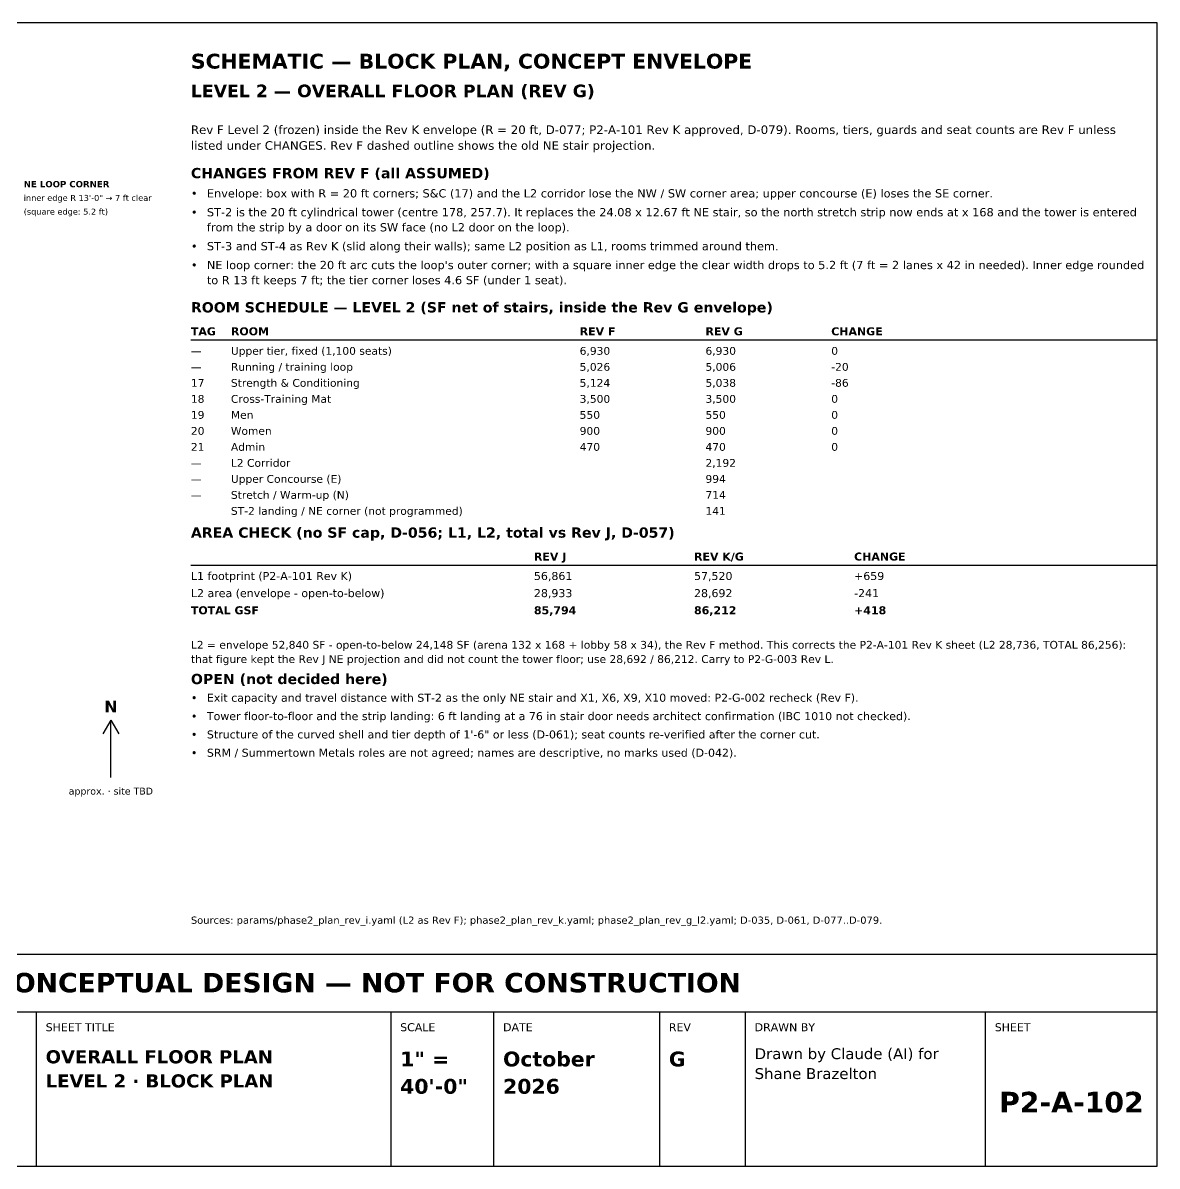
# Model space of a CAD drawing. Header units: inches. Extents: x 0.5 to 16.5, y 0.5 to 10.5.
# Drawn here: x 6.58 to 16.5, y 0.5 to 10.5 of the extents above; entities that cross this region are included whole.
import ezdxf
from ezdxf.enums import TextEntityAlignment as Align

# ---------------------------------------------------------------- set-up
doc = ezdxf.new("R2010")
doc.units = ezdxf.units.IN
doc.header["$MEASUREMENT"] = 0
doc.layers.add('A-ANNO-TEXT', color=7, linetype='Continuous')
doc.layers.add('G-ANNO-TTLB', color=7, linetype='Continuous')
doc.styles.add('KS-BOLD', font='DejaVuSans-Bold.ttf')
doc.styles.add('KS-REG', font='DejaVuSans.ttf')

msp = doc.modelspace()

# ---------------------------------------------------------------- linework, layer by layer
at = {"layer": 'A-ANNO-TEXT'}
for p, q in [((8.05, 7.727), (16.5, 7.727)), ((8.05, 5.757), (16.5, 5.757)), ((7.35, 4.4), (7.28, 4.28)), ((7.35, 3.9), (7.35, 4.4)), ((7.35, 4.4), (7.42, 4.28))]:
    msp.add_line(p, q, dxfattribs=at)
at = {"layer": 'G-ANNO-TTLB'}
for p, q in [((0.5, 1.85), (16.5, 1.85)), ((6.7, 0.5), (6.7, 1.85)), ((9.8, 0.5), (9.8, 1.85)), ((10.7, 0.5), (10.7, 1.85)), ((12.15, 0.5), (12.15, 1.85)), ((12.9, 0.5), (12.9, 1.85)), ((15, 0.5), (15, 1.85))]:
    msp.add_line(p, q, dxfattribs=at)
for points in [[(0.5, 0.5), (16.5, 0.5), (16.5, 10.5), (0.5, 10.5)], [(0.5, 1.85), (16.5, 1.85), (16.5, 2.35), (0.5, 2.35)]]:
    msp.add_lwpolyline(points, close=True, dxfattribs=at)

# ---------------------------------------------------------------- texts
at = {"layer": 'A-ANNO-TEXT'}
for s, height, style, p in [('SCHEMATIC — BLOCK PLAN, CONCEPT ENVELOPE', 0.13, 'KS-BOLD', (8.05, 10.1)), ('LEVEL 2 — OVERALL FLOOR PLAN (REV G)', 0.11, 'KS-BOLD', (8.05, 9.85)), ('Rev F Level 2 (frozen) inside the Rev K envelope (R = 20 ft, D-077; P2-A-101 Rev K approved, D-079). Rooms, tiers, guards and seat counts are Rev F unless', 0.075, 'KS-REG', (8.05, 9.528)), ('listed under CHANGES. Rev F dashed outline shows the old NE stair projection.', 0.075, 'KS-REG', (8.05, 9.39)), ('CHANGES FROM REV F (all ASSUMED)', 0.09, 'KS-BOLD', (8.05, 9.141)), ('NE LOOP CORNER', 0.055, 'KS-BOLD', (6.588, 9.062)), ('•', 0.072, 'KS-REG', (8.05, 8.973)), ('Envelope: box with R = 20 ft corners; S&C (17) and the L2 corridor lose the NW / SW corner area; upper concourse (E) loses the SE corner.', 0.072, 'KS-REG', (8.19, 8.973)), ('inner edge R 13\'-0" → 7 ft clear', 0.052, 'KS-REG', (6.588, 8.943)), ('(square edge: 5.2 ft)', 0.052, 'KS-REG', (6.588, 8.823)), ('•', 0.072, 'KS-REG', (8.05, 8.808)), ('ST-2 is the 20 ft cylindrical tower (centre 178, 257.7). It replaces the 24.08 x 12.67 ft NE stair, so the north stretch strip now ends at x 168 and the tower is entered', 0.072, 'KS-REG', (8.19, 8.808)), ('from the strip by a door on its SW face (no L2 door on the loop).', 0.072, 'KS-REG', (8.19, 8.676)), ('•', 0.072, 'KS-REG', (8.05, 8.511)), ('ST-3 and ST-4 as Rev K (slid along their walls); same L2 position as L1, rooms trimmed around them.', 0.072, 'KS-REG', (8.19, 8.511)), ("NE loop corner: the 20 ft arc cuts the loop's outer corner; with a square inner edge the clear width drops to 5.2 ft (7 ft = 2 lanes x 42 in needed). Inner edge rounded", 0.072, 'KS-REG', (8.19, 8.346)), ('•', 0.072, 'KS-REG', (8.05, 8.346)), ('to R 13 ft keeps 7 ft; the tier corner loses 4.6 SF (under 1 seat).', 0.072, 'KS-REG', (8.19, 8.214)), ('ROOM SCHEDULE — LEVEL 2 (SF net of stairs, inside the Rev G envelope)', 0.09, 'KS-BOLD', (8.05, 7.967)), ('TAG', 0.07, 'KS-BOLD', (8.05, 7.767)), ('ROOM', 0.07, 'KS-BOLD', (8.4, 7.767)), ('REV F', 0.07, 'KS-BOLD', (11.45, 7.767)), ('REV G', 0.07, 'KS-BOLD', (12.55, 7.767)), ('CHANGE', 0.07, 'KS-BOLD', (13.65, 7.767)), ('—', 0.068, 'KS-REG', (8.05, 7.597)), ('Upper tier, fixed (1,100 seats)', 0.068, 'KS-REG', (8.4, 7.597)), ('6,930', 0.068, 'KS-REG', (11.45, 7.597)), ('6,930', 0.068, 'KS-REG', (12.55, 7.597)), ('0', 0.068, 'KS-REG', (13.65, 7.597)), ('Running / training loop', 0.068, 'KS-REG', (8.4, 7.457)), ('5,026', 0.068, 'KS-REG', (11.45, 7.457)), ('5,006', 0.068, 'KS-REG', (12.55, 7.457)), ('-20', 0.068, 'KS-REG', (13.65, 7.457)), ('—', 0.068, 'KS-REG', (8.05, 7.457)), ('17', 0.068, 'KS-REG', (8.05, 7.317)), ('Strength & Conditioning', 0.068, 'KS-REG', (8.4, 7.317)), ('5,124', 0.068, 'KS-REG', (11.45, 7.317)), ('5,038', 0.068, 'KS-REG', (12.55, 7.317)), ('-86', 0.068, 'KS-REG', (13.65, 7.317)), ('18', 0.068, 'KS-REG', (8.05, 7.177)), ('Cross-Training Mat', 0.068, 'KS-REG', (8.4, 7.177)), ('3,500', 0.068, 'KS-REG', (11.45, 7.177)), ('3,500', 0.068, 'KS-REG', (12.55, 7.177)), ('0', 0.068, 'KS-REG', (13.65, 7.177)), ('19', 0.068, 'KS-REG', (8.05, 7.037)), ('Men', 0.068, 'KS-REG', (8.4, 7.037)), ('550', 0.068, 'KS-REG', (11.45, 7.037)), ('550', 0.068, 'KS-REG', (12.55, 7.037)), ('0', 0.068, 'KS-REG', (13.65, 7.037)), ('20', 0.068, 'KS-REG', (8.05, 6.897)), ('Women', 0.068, 'KS-REG', (8.4, 6.897)), ('900', 0.068, 'KS-REG', (11.45, 6.897)), ('900', 0.068, 'KS-REG', (12.55, 6.897)), ('0', 0.068, 'KS-REG', (13.65, 6.897)), ('21', 0.068, 'KS-REG', (8.05, 6.757)), ('Admin', 0.068, 'KS-REG', (8.4, 6.757)), ('470', 0.068, 'KS-REG', (11.45, 6.757)), ('470', 0.068, 'KS-REG', (12.55, 6.757)), ('0', 0.068, 'KS-REG', (13.65, 6.757)), ('—', 0.068, 'KS-REG', (8.05, 6.617)), ('L2 Corridor', 0.068, 'KS-REG', (8.4, 6.617)), ('2,192', 0.068, 'KS-REG', (12.55, 6.617)), ('—', 0.068, 'KS-REG', (8.05, 6.477)), ('Upper Concourse (E)', 0.068, 'KS-REG', (8.4, 6.477)), ('994', 0.068, 'KS-REG', (12.55, 6.477)), ('Stretch / Warm-up (N)', 0.068, 'KS-REG', (8.4, 6.337)), ('714', 0.068, 'KS-REG', (12.55, 6.337)), ('—', 0.068, 'KS-REG', (8.05, 6.337)), ('ST-2 landing / NE corner (not programmed)', 0.068, 'KS-REG', (8.4, 6.197)), ('141', 0.068, 'KS-REG', (12.55, 6.197)), ('AREA CHECK (no SF cap, D-056; L1, L2, total vs Rev J, D-057)', 0.09, 'KS-BOLD', (8.05, 5.997)), ('REV J', 0.07, 'KS-BOLD', (11.05, 5.797)), ('REV K/G', 0.07, 'KS-BOLD', (12.45, 5.797)), ('CHANGE', 0.07, 'KS-BOLD', (13.85, 5.797)), ('L1 footprint (P2-A-101 Rev K)', 0.07, 'KS-REG', (8.05, 5.627)), ('56,861', 0.07, 'KS-REG', (11.05, 5.627)), ('57,520', 0.07, 'KS-REG', (12.45, 5.627)), ('+659', 0.07, 'KS-REG', (13.85, 5.627)), ('L2 area (envelope - open-to-below)', 0.07, 'KS-REG', (8.05, 5.477)), ('28,933', 0.07, 'KS-REG', (11.05, 5.477)), ('28,692', 0.07, 'KS-REG', (12.45, 5.477)), ('-241', 0.07, 'KS-REG', (13.85, 5.477)), ('TOTAL GSF', 0.07, 'KS-BOLD', (8.05, 5.327)), ('85,794', 0.07, 'KS-BOLD', (11.05, 5.327)), ('86,212', 0.07, 'KS-BOLD', (12.45, 5.327)), ('+418', 0.07, 'KS-BOLD', (13.85, 5.327)), ('L2 = envelope 52,840 SF - open-to-below 24,148 SF (arena 132 x 168 + lobby 58 x 34), the Rev F method. This corrects the P2-A-101 Rev K sheet (L2 28,736, TOTAL 86,256):', 0.068, 'KS-REG', (8.05, 5.026)), ('that figure kept the Rev J NE projection and did not count the tower floor; use 28,692 / 86,212. Carry to P2-G-003 Rev L.', 0.068, 'KS-REG', (8.05, 4.901)), ('OPEN (not decided here)', 0.09, 'KS-BOLD', (8.05, 4.716)), ('•', 0.07, 'KS-REG', (8.05, 4.562)), ('Exit capacity and travel distance with ST-2 as the only NE stair and X1, X6, X9, X10 moved: P2-G-002 recheck (Rev F).', 0.07, 'KS-REG', (8.19, 4.562)), ('•', 0.07, 'KS-REG', (8.05, 4.401)), ('Tower floor-to-floor and the strip landing: 6 ft landing at a 76 in stair door needs architect confirmation (IBC 1010 not checked).', 0.07, 'KS-REG', (8.19, 4.401)), ('Structure of the curved shell and tier depth of 1\'-6" or less (D-061); seat counts re-verified after the corner cut.', 0.07, 'KS-REG', (8.19, 4.241)), ('•', 0.07, 'KS-REG', (8.05, 4.241)), ('•', 0.07, 'KS-REG', (8.05, 4.081)), ('SRM / Summertown Metals roles are not agreed; names are descriptive, no marks used (D-042).', 0.07, 'KS-REG', (8.19, 4.081)), ('Sources: params/phase2_plan_rev_i.yaml (L2 as Rev F); phase2_plan_rev_k.yaml; phase2_plan_rev_g_l2.yaml; D-035, D-061, D-077..D-079.', 0.063, 'KS-REG', (8.05, 2.62))]:
    msp.add_text(s, height=height, dxfattribs=dict(at, style=style)).set_placement(p)
for s, height, style, p in [('N', 0.1, 'KS-BOLD', (7.35, 4.47)), ('approx. · site TBD', 0.06, 'KS-REG', (7.35, 3.75))]:
    msp.add_text(s, height=height, dxfattribs=dict(at, style=style)).set_placement(p, align=Align.CENTER)
at = {"layer": 'G-ANNO-TTLB', "style": 'KS-BOLD'}
for s, height, p in [('PRELIMINARY — CONCEPTUAL DESIGN — NOT FOR CONSTRUCTION', 0.17, (8.5, 2.02)), ('P2-A-102', 0.18, (15.75, 0.97))]:
    msp.add_text(s, height=height, dxfattribs=at).set_placement(p, align=Align.CENTER)
at = {"layer": 'G-ANNO-TTLB'}
for s, height, style, p in [('SHEET TITLE', 0.07, 'KS-REG', (6.78, 1.68)), ('SCALE', 0.07, 'KS-REG', (9.88, 1.68)), ('DATE', 0.07, 'KS-REG', (10.78, 1.68)), ('REV', 0.07, 'KS-REG', (12.23, 1.68)), ('DRAWN BY', 0.07, 'KS-REG', (12.98, 1.68)), ('SHEET', 0.07, 'KS-REG', (15.08, 1.68)), ('OVERALL FLOOR PLAN', 0.115, 'KS-BOLD', (6.78, 1.399)), ('1" =', 0.13, 'KS-BOLD', (9.88, 1.372)), ('October', 0.13, 'KS-BOLD', (10.78, 1.372)), ('G', 0.13, 'KS-BOLD', (12.23, 1.372)), ('Drawn by Claude (AI) for', 0.095, 'KS-REG', (12.98, 1.436)), ('LEVEL 2 · BLOCK PLAN', 0.115, 'KS-BOLD', (6.78, 1.188)), ('Shane Brazelton', 0.095, 'KS-REG', (12.98, 1.262)), ('40\'-0"', 0.13, 'KS-BOLD', (9.88, 1.133)), ('2026', 0.13, 'KS-BOLD', (10.78, 1.133))]:
    msp.add_text(s, height=height, dxfattribs=dict(at, style=style)).set_placement(p)

doc.saveas('drawing.dxf')
